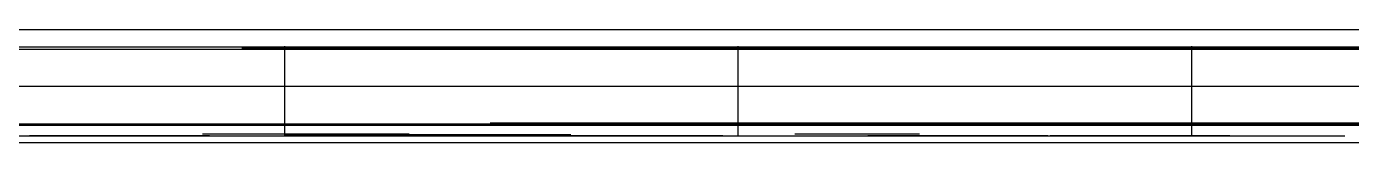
# Model space of a CAD drawing. Header units: metres. Extents: x 38 to 12325, y 28 to 132.
# Drawn here: x 1642 to 2863, y 28 to 132 of the extents above; entities that cross this region are included whole.
import ezdxf

# ---------------------------------------------------------------- set-up
doc = ezdxf.new("R2010")
doc.units = ezdxf.units.M
for name, color, linetype in [('RBAR-T10-H', 2, 'Continuous'), ('RBAR-T12-C', 3, 'Continuous'), ('RBAR-T12-C2', 3, 'Continuous'), ('RBAR-T12-D', 3, 'Continuous'), ('RBAR-T16-E', 4, 'Continuous'), ('RBAR-T16-F', 4, 'Continuous'), ('RBAR-T20-I', 5, 'Continuous'), ('RBAR-T20-I1', 5, 'Continuous'), ('RBAR-T8-A', 1, 'Continuous'), ('RBAR-T8-A1', 1, 'Continuous'), ('RBAR-T8-B', 1, 'Continuous'), ('RBAR-T8-B1', 1, 'Continuous'), ('RBAR-T8-G', 1, 'Continuous')]:
    doc.layers.add(name, color=color, linetype=linetype)

msp = doc.modelspace()

# ---------------------------------------------------------------- linework, layer by layer
at = {"layer": 'RBAR-T10-H'}
for points in [[(2143.5, 35, 1512.2), (2143.5, 35, 1800.6), (2143.1, 35, 1804.5), (2142, 35, 1808.2), (2140.2, 35, 1811.7), (2137.7, 35, 1814.7), (2134.7, 35, 1817.1), (2131.2, 35, 1819), (2127.5, 35, 1820.1), (2123.6, 35, 1820.5), (1899.9, 35, 1820.5), (1896, 35, 1820.1), (1892.3, 35, 1819), (1888.8, 35, 1817.1), (1885.8, 35, 1814.7), (1883.4, 35, 1811.7), (1881.5, 35, 1808.2), (1880.4, 35, 1804.5), (1880, 35, 1800.6), (1880, 35, 1129.4), (1880.4, 35, 1125.5), (1881.5, 35, 1121.8), (1883.4, 35, 1118.3), (1885.8, 35, 1115.3), (1888.8, 35, 1112.9), (1892.3, 35, 1111), (1896, 35, 1109.9), (1899.9, 35, 1109.5), (2103.7, 35, 1109.5), (2107.6, 35, 1109.9), (2111.3, 35, 1111), (2114.8, 35, 1112.9), (2117.8, 35, 1115.3), (2120.3, 35, 1118.3), (2122.1, 35, 1121.8), (2123.2, 35, 1125.5), (2123.6, 35, 1129.4), (2123.6, 35, 1467.5)], [(2143.5, 35, 2586.7), (2143.5, 35, 2875.1), (2143.1, 35, 2879), (2142, 35, 2882.7), (2140.2, 35, 2886.2), (2137.7, 35, 2889.2), (2134.7, 35, 2891.6), (2131.2, 35, 2893.5), (2127.5, 35, 2894.6), (2123.6, 35, 2895), (1899.9, 35, 2895), (1896, 35, 2894.6), (1892.3, 35, 2893.5), (1888.8, 35, 2891.6), (1885.8, 35, 2889.2), (1883.4, 35, 2886.2), (1881.5, 35, 2882.7), (1880.4, 35, 2879), (1880, 35, 2875.1), (1880, 35, 2203.9), (1880.4, 35, 2200), (1881.5, 35, 2196.3), (1883.4, 35, 2192.9), (1885.8, 35, 2189.8), (1888.8, 35, 2187.4), (1892.3, 35, 2185.5), (1896, 35, 2184.4), (1899.9, 35, 2184), (2103.7, 35, 2184), (2107.6, 35, 2184.4), (2111.3, 35, 2185.5), (2114.8, 35, 2187.4), (2117.8, 35, 2189.8), (2120.3, 35, 2192.9), (2122.1, 35, 2196.3), (2123.2, 35, 2200), (2123.6, 35, 2203.9), (2123.6, 35, 2542)]]:
    msp.add_polyline3d(points, dxfattribs=at)
at = {"layer": 'RBAR-T12-C'}
msp.add_polyline3d([(1960, 36, 2494.8), (1960, 36, 2919.8)], dxfattribs=at)
at = {"layer": 'RBAR-T12-C2'}
for points in [[(53.2, 114.1, 274.7), (8853.2, 114.1, 274.7)], [(89.5, 116, 640.9), (8889.5, 116, 640.9)], [(1804.3, 116, 1007.2), (10604.3, 116, 1007.2)], [(1840.5, 114.8, 1373.4), (10640.5, 114.8, 1373.4)], [(53.2, 45.2, 91.6), (8853.2, 45.2, 91.6)], [(89.5, 44, 457.8), (8889.5, 44, 457.8)], [(1804.3, 44, 824.1), (10604.3, 44, 824.1)], [(1840.5, 45.2, 1190.3), (10640.5, 45.2, 1190.3)], [(1960, 44.1, 1556.6), (10760, 44.1, 1556.6)]]:
    msp.add_polyline3d(points, dxfattribs=at)
at = {"layer": 'RBAR-T12-D'}
for points in [[(1804.3, 36, 2326.8), (1804.3, 36, 2905.6), (1804.8, 36, 2910.4), (1806.1, 36, 2915), (1808.4, 36, 2919.2), (1811.4, 36, 2922.9), (1815.1, 36, 2925.9), (1819.3, 36, 2928.1), (1823.9, 36, 2929.5), (1828.7, 36, 2930), (1894.7, 36, 2930), (1899.4, 36, 2929.5), (1904, 36, 2928.1), (1908.2, 36, 2925.9), (1911.9, 36, 2922.9), (1914.9, 36, 2919.2), (1917.2, 36, 2915), (1918.6, 36, 2910.4), (1919, 36, 2905.6), (1919, 36, 2326.8)], [(1880, 36, 1539.2), (1880, 36, 2118), (1880.5, 36, 2122.8), (1881.9, 36, 2127.3), (1884.1, 36, 2131.6), (1887.1, 36, 2135.2), (1890.8, 36, 2138.3), (1895, 36, 2140.5), (1899.6, 36, 2141.9), (1904.4, 36, 2142.4), (1970.4, 36, 2142.4), (1975.1, 36, 2141.9), (1979.7, 36, 2140.5), (1983.9, 36, 2138.3), (1987.6, 36, 2135.2), (1990.6, 36, 2131.6), (1992.9, 36, 2127.3), (1994.3, 36, 2122.8), (1994.7, 36, 2118), (1994.7, 36, 1539.2)], [(1880, 36, 2290.8), (1880, 36, 2869.6), (1880.5, 36, 2874.4), (1881.9, 36, 2879), (1884.1, 36, 2883.2), (1887.1, 36, 2886.9), (1890.8, 36, 2889.9), (1895, 36, 2892.1), (1899.6, 36, 2893.5), (1904.4, 36, 2894), (1970.4, 36, 2894), (1975.1, 36, 2893.5), (1979.7, 36, 2892.1), (1983.9, 36, 2889.9), (1987.6, 36, 2886.9), (1990.6, 36, 2883.2), (1992.9, 36, 2879), (1994.3, 36, 2874.4), (1994.7, 36, 2869.6), (1994.7, 36, 2290.8)], [(2350, 36, 36), (2350, 36, 614.8), (2350.5, 36, 619.5), (2351.9, 36, 624.1), (2354.1, 36, 628.3), (2357.1, 36, 632), (2360.8, 36, 635), (2365, 36, 637.3), (2369.6, 36, 638.7), (2374.4, 36, 639.2), (2440.4, 36, 639.2), (2445.1, 36, 638.7), (2449.7, 36, 637.3), (2453.9, 36, 635), (2457.6, 36, 632), (2460.6, 36, 628.3), (2462.9, 36, 624.1), (2464.3, 36, 619.5), (2464.7, 36, 614.8), (2464.7, 36, 36)], [(2350, 36, 787.6), (2350, 36, 1366.4), (2350.5, 36, 1371.2), (2351.9, 36, 1375.7), (2354.1, 36, 1379.9), (2357.1, 36, 1383.6), (2360.8, 36, 1386.7), (2365, 36, 1388.9), (2369.6, 36, 1390.3), (2374.4, 36, 1390.8), (2440.4, 36, 1390.8), (2445.1, 36, 1390.3), (2449.7, 36, 1388.9), (2453.9, 36, 1386.7), (2457.6, 36, 1383.6), (2460.6, 36, 1379.9), (2462.9, 36, 1375.7), (2464.3, 36, 1371.2), (2464.7, 36, 1366.4), (2464.7, 36, 787.6)]]:
    msp.add_polyline3d(points, dxfattribs=at)
at = {"layer": 'RBAR-T16-E'}
for points in [[(38, 132, 1098.8), (8838, 132, 1098.8)], [(193, 80, 1831.2), (8993, 80, 1831.2)], [(2069.2, 46, 2563.8), (10869.2, 46, 2563.8)], [(38, 28, 366.2), (8838, 28, 366.2)]]:
    msp.add_polyline3d(points, dxfattribs=at)
at = {"layer": 'RBAR-T16-F'}
for points in [[(2069.2, 114, 38), (2069.2, 114, 797.9), (2069.8, 114, 804.1), (2071.6, 114, 810.1), (2074.6, 114, 815.6), (2078.6, 114, 820.5), (2083.4, 114, 824.5), (2089, 114, 827.4), (2095, 114, 829.2), (2101.2, 114, 829.9), (2581.1, 114, 829.9), (2587.4, 114, 829.2), (2593.4, 114, 827.4), (2598.9, 114, 824.5), (2603.7, 114, 820.5), (2607.7, 114, 815.6), (2610.7, 114, 810.1), (2612.5, 114, 804.1), (2613.1, 114, 797.9), (2613.1, 114, 38)], [(2118.7, 114, 1069.1), (2118.7, 114, 1828.9), (2119.3, 114, 1835.2), (2121.1, 114, 1841.2), (2124.1, 114, 1846.7), (2128.1, 114, 1851.6), (2132.9, 114, 1855.5), (2138.5, 114, 1858.5), (2144.5, 114, 1860.3), (2150.7, 114, 1860.9), (2630.6, 114, 1860.9), (2636.9, 114, 1860.3), (2642.9, 114, 1858.5), (2648.4, 114, 1855.5), (2653.2, 114, 1851.6), (2657.2, 114, 1846.7), (2660.2, 114, 1841.2), (2662, 114, 1835.2), (2662.6, 114, 1828.9), (2662.6, 114, 1069.1)], [(2118.7, 46, 38), (2118.7, 46, 797.9), (2119.3, 46, 804.1), (2121.1, 46, 810.1), (2124.1, 46, 815.6), (2128.1, 46, 820.5), (2132.9, 46, 824.5), (2138.5, 46, 827.4), (2144.5, 46, 829.2), (2150.7, 46, 829.9), (2630.6, 46, 829.9), (2636.9, 46, 829.2), (2642.9, 46, 827.4), (2648.4, 46, 824.5), (2653.2, 46, 820.5), (2657.2, 46, 815.6), (2660.2, 46, 810.1), (2662, 46, 804.1), (2662.6, 46, 797.9), (2662.6, 46, 38)]]:
    msp.add_polyline3d(points, dxfattribs=at)
at = {"layer": 'RBAR-T20-I'}
msp.add_polyline3d([(40, 28, 1615.6), (1170.6, 28, 1615.6), (1177.7, 28, 1615.2), (1184.7, 28, 1614.1), (1191.6, 28, 1612.3), (1648.6, 28, 1468.2), (1655.5, 28, 1466.4), (1662.6, 28, 1465.4), (1669.7, 28, 1465), (9017.2, 28, 1465)], dxfattribs=at)
at = {"layer": 'RBAR-T20-I1'}
msp.add_polyline3d([(40, 132, 1703.2), (1177.2, 132, 1703.2), (1184.3, 132, 1702.9), (1191.4, 132, 1701.8), (1198.3, 132, 1700), (1933.2, 132, 1468.2), (1940.1, 132, 1466.4), (1947.2, 132, 1465.4), (1954.3, 132, 1465), (9803.7, 132, 1465)], dxfattribs=at)
at = {"layer": 'RBAR-T8-A'}
for points in [[(1769.3, 34, 2302.1), (1769.3, 34, 2902.1)], [(1880, 34, 34), (1880, 34, 634)], [(1880, 34, 788), (1880, 34, 1388)], [(1880, 34, 1542), (1880, 34, 2142)], [(1880, 34, 2296), (1880, 34, 2896)], [(2130.7, 34, 34), (2130.7, 34, 634)], [(2130.7, 34, 788), (2130.7, 34, 1388)], [(2130.7, 34, 1542), (2130.7, 34, 2142)], [(2130.7, 34, 2296), (2130.7, 34, 2896)], [(2381.3, 34, 34), (2381.3, 34, 634)], [(2381.3, 34, 788), (2381.3, 34, 1388)], [(2381.3, 34, 1542), (2381.3, 34, 2142)], [(2381.3, 34, 2296), (2381.3, 34, 2896)], [(2632, 34, 34), (2632, 34, 634)], [(2632, 34, 788), (2632, 34, 1388)], [(2632, 34, 1542), (2632, 34, 2142)], [(2632, 34, 2296), (2632, 34, 2896)]]:
    msp.add_polyline3d(points, dxfattribs=at)
at = {"layer": 'RBAR-T8-A1'}
for points in [[(1714, 34, 2247.6), (1714, 34, 2872.6)], [(1880, 34, 34), (1880, 34, 659)], [(1880, 34, 779.7), (1880, 34, 1404.7)], [(1880, 34, 1525.3), (1880, 34, 2150.3)], [(1880, 34, 2271), (1880, 34, 2896)], [(2130.7, 34, 34), (2130.7, 34, 659)], [(2130.7, 34, 779.7), (2130.7, 34, 1404.7)], [(2130.7, 34, 1525.3), (2130.7, 34, 2150.3)], [(2130.7, 34, 2271), (2130.7, 34, 2896)], [(2381.3, 34, 34), (2381.3, 34, 659)], [(2381.3, 34, 779.7), (2381.3, 34, 1404.7)], [(2381.3, 34, 1525.3), (2381.3, 34, 2150.3)], [(2381.3, 34, 2271), (2381.3, 34, 2896)], [(2632, 34, 34), (2632, 34, 659)], [(2632, 34, 779.7), (2632, 34, 1404.7)], [(2632, 34, 1525.3), (2632, 34, 2150.3)], [(2632, 34, 2271), (2632, 34, 2896)]]:
    msp.add_polyline3d(points, dxfattribs=at)
at = {"layer": 'RBAR-T8-B'}
for points in [[(1598, 34, 34), (1598, 34, 409.7), (1598.3, 34, 412.8), (1599.2, 34, 415.8), (1600.7, 34, 418.5), (1602.6, 34, 420.9), (1605, 34, 422.9), (1607.8, 34, 424.4), (1610.7, 34, 425.3), (1613.8, 34, 425.6), (1712.7, 34, 425.6), (1715.8, 34, 425.3), (1718.8, 34, 424.4), (1721.5, 34, 422.9), (1723.9, 34, 420.9), (1725.9, 34, 418.5), (1727.3, 34, 415.8), (1728.2, 34, 412.8), (1728.5, 34, 409.7), (1728.5, 34, 34)], [(1598, 34, 528.1), (1598, 34, 903.8), (1598.3, 34, 906.9), (1599.2, 34, 909.9), (1600.7, 34, 912.6), (1602.6, 34, 915), (1605, 34, 917), (1607.8, 34, 918.5), (1610.7, 34, 919.4), (1613.8, 34, 919.7), (1712.7, 34, 919.7), (1715.8, 34, 919.4), (1718.8, 34, 918.5), (1721.5, 34, 917), (1723.9, 34, 915), (1725.9, 34, 912.6), (1727.3, 34, 909.9), (1728.2, 34, 906.9), (1728.5, 34, 903.8), (1728.5, 34, 528.1)], [(1598, 34, 1022.2), (1598, 34, 1397.9), (1598.3, 34, 1401), (1599.2, 34, 1404), (1600.7, 34, 1406.7), (1602.6, 34, 1409.1), (1605, 34, 1411.1), (1607.8, 34, 1412.5), (1610.7, 34, 1413.4), (1613.8, 34, 1413.7), (1712.7, 34, 1413.7), (1715.8, 34, 1413.4), (1718.8, 34, 1412.5), (1721.5, 34, 1411.1), (1723.9, 34, 1409.1), (1725.9, 34, 1406.7), (1727.3, 34, 1404), (1728.2, 34, 1401), (1728.5, 34, 1397.9), (1728.5, 34, 1022.2)], [(1598, 34, 1516.3), (1598, 34, 1892), (1598.3, 34, 1895.1), (1599.2, 34, 1898.1), (1600.7, 34, 1900.8), (1602.6, 34, 1903.2), (1605, 34, 1905.2), (1607.8, 34, 1906.6), (1610.7, 34, 1907.5), (1613.8, 34, 1907.8), (1712.7, 34, 1907.8), (1715.8, 34, 1907.5), (1718.8, 34, 1906.6), (1721.5, 34, 1905.2), (1723.9, 34, 1903.2), (1725.9, 34, 1900.8), (1727.3, 34, 1898.1), (1728.2, 34, 1895.1), (1728.5, 34, 1892), (1728.5, 34, 1516.3)], [(1682.1, 34, 2010.3), (1682.1, 34, 2386.1), (1682.4, 34, 2389.2), (1683.3, 34, 2392.1), (1684.8, 34, 2394.9), (1686.7, 34, 2397.3), (1689.1, 34, 2399.2), (1691.9, 34, 2400.7), (1694.8, 34, 2401.6), (1697.9, 34, 2401.9), (1796.8, 34, 2401.9), (1799.9, 34, 2401.6), (1802.9, 34, 2400.7), (1805.6, 34, 2399.2), (1808, 34, 2397.3), (1810, 34, 2394.9), (1811.4, 34, 2392.1), (1812.3, 34, 2389.2), (1812.6, 34, 2386.1), (1812.6, 34, 2010.3)], [(1682.1, 34, 2504.4), (1682.1, 34, 2880.2), (1682.4, 34, 2883.3), (1683.3, 34, 2886.2), (1684.8, 34, 2889), (1686.7, 34, 2891.4), (1689.1, 34, 2893.3), (1691.9, 34, 2894.8), (1694.8, 34, 2895.7), (1697.9, 34, 2896), (1796.8, 34, 2896), (1799.9, 34, 2895.7), (1802.9, 34, 2894.8), (1805.6, 34, 2893.3), (1808, 34, 2891.4), (1810, 34, 2889), (1811.4, 34, 2886.2), (1812.3, 34, 2883.3), (1812.6, 34, 2880.2), (1812.6, 34, 2504.4)], [(1786, 34, 34), (1786, 34, 409.7), (1786.3, 34, 412.8), (1787.2, 34, 415.8), (1788.7, 34, 418.5), (1790.6, 34, 420.9), (1793, 34, 422.9), (1795.8, 34, 424.4), (1798.7, 34, 425.3), (1801.8, 34, 425.6), (1900.7, 34, 425.6), (1903.8, 34, 425.3), (1906.8, 34, 424.4), (1909.5, 34, 422.9), (1911.9, 34, 420.9), (1913.9, 34, 418.5), (1915.3, 34, 415.8), (1916.2, 34, 412.8), (1916.5, 34, 409.7), (1916.5, 34, 34)], [(1786, 34, 528.1), (1786, 34, 903.8), (1786.3, 34, 906.9), (1787.2, 34, 909.9), (1788.7, 34, 912.6), (1790.6, 34, 915), (1793, 34, 917), (1795.8, 34, 918.5), (1798.7, 34, 919.4), (1801.8, 34, 919.7), (1900.7, 34, 919.7), (1903.8, 34, 919.4), (1906.8, 34, 918.5), (1909.5, 34, 917), (1911.9, 34, 915), (1913.9, 34, 912.6), (1915.3, 34, 909.9), (1916.2, 34, 906.9), (1916.5, 34, 903.8), (1916.5, 34, 528.1)], [(1786, 34, 1022.2), (1786, 34, 1397.9), (1786.3, 34, 1401), (1787.2, 34, 1404), (1788.7, 34, 1406.7), (1790.6, 34, 1409.1), (1793, 34, 1411.1), (1795.8, 34, 1412.5), (1798.7, 34, 1413.4), (1801.8, 34, 1413.7), (1900.7, 34, 1413.7), (1903.8, 34, 1413.4), (1906.8, 34, 1412.5), (1909.5, 34, 1411.1), (1911.9, 34, 1409.1), (1913.9, 34, 1406.7), (1915.3, 34, 1404), (1916.2, 34, 1401), (1916.5, 34, 1397.9), (1916.5, 34, 1022.2)], [(1786, 34, 1516.3), (1786, 34, 1892), (1786.3, 34, 1895.1), (1787.2, 34, 1898.1), (1788.7, 34, 1900.8), (1790.6, 34, 1903.2), (1793, 34, 1905.2), (1795.8, 34, 1906.6), (1798.7, 34, 1907.5), (1801.8, 34, 1907.8), (1900.7, 34, 1907.8), (1903.8, 34, 1907.5), (1906.8, 34, 1906.6), (1909.5, 34, 1905.2), (1911.9, 34, 1903.2), (1913.9, 34, 1900.8), (1915.3, 34, 1898.1), (1916.2, 34, 1895.1), (1916.5, 34, 1892), (1916.5, 34, 1516.3)], [(1880, 34, 2010.3), (1880, 34, 2386.1), (1880.3, 34, 2389.2), (1881.2, 34, 2392.1), (1882.7, 34, 2394.9), (1884.6, 34, 2397.3), (1887, 34, 2399.2), (1889.8, 34, 2400.7), (1892.7, 34, 2401.6), (1895.8, 34, 2401.9), (1994.7, 34, 2401.9), (1997.8, 34, 2401.6), (2000.8, 34, 2400.7), (2003.5, 34, 2399.2), (2005.9, 34, 2397.3), (2007.9, 34, 2394.9), (2009.3, 34, 2392.1), (2010.2, 34, 2389.2), (2010.5, 34, 2386.1), (2010.5, 34, 2010.3)], [(1880, 34, 2504.4), (1880, 34, 2880.2), (1880.3, 34, 2883.3), (1881.2, 34, 2886.2), (1882.7, 34, 2889), (1884.6, 34, 2891.4), (1887, 34, 2893.3), (1889.8, 34, 2894.8), (1892.7, 34, 2895.7), (1895.8, 34, 2896), (1994.7, 34, 2896), (1997.8, 34, 2895.7), (2000.8, 34, 2894.8), (2003.5, 34, 2893.3), (2005.9, 34, 2891.4), (2007.9, 34, 2889), (2009.3, 34, 2886.2), (2010.2, 34, 2883.3), (2010.5, 34, 2880.2), (2010.5, 34, 2504.4)], [(1974, 34, 34), (1974, 34, 409.7), (1974.3, 34, 412.8), (1975.2, 34, 415.8), (1976.7, 34, 418.5), (1978.6, 34, 420.9), (1981, 34, 422.9), (1983.8, 34, 424.4), (1986.7, 34, 425.3), (1989.8, 34, 425.6), (2088.7, 34, 425.6), (2091.8, 34, 425.3), (2094.8, 34, 424.4), (2097.5, 34, 422.9), (2099.9, 34, 420.9), (2101.9, 34, 418.5), (2103.3, 34, 415.8), (2104.2, 34, 412.8), (2104.5, 34, 409.7), (2104.5, 34, 34)], [(1974, 34, 528.1), (1974, 34, 903.8), (1974.3, 34, 906.9), (1975.2, 34, 909.9), (1976.7, 34, 912.6), (1978.6, 34, 915), (1981, 34, 917), (1983.8, 34, 918.5), (1986.7, 34, 919.4), (1989.8, 34, 919.7), (2088.7, 34, 919.7), (2091.8, 34, 919.4), (2094.8, 34, 918.5), (2097.5, 34, 917), (2099.9, 34, 915), (2101.9, 34, 912.6), (2103.3, 34, 909.9), (2104.2, 34, 906.9), (2104.5, 34, 903.8), (2104.5, 34, 528.1)], [(1974, 34, 1022.2), (1974, 34, 1397.9), (1974.3, 34, 1401), (1975.2, 34, 1404), (1976.7, 34, 1406.7), (1978.6, 34, 1409.1), (1981, 34, 1411.1), (1983.8, 34, 1412.5), (1986.7, 34, 1413.4), (1989.8, 34, 1413.7), (2088.7, 34, 1413.7), (2091.8, 34, 1413.4), (2094.8, 34, 1412.5), (2097.5, 34, 1411.1), (2099.9, 34, 1409.1), (2101.9, 34, 1406.7), (2103.3, 34, 1404), (2104.2, 34, 1401), (2104.5, 34, 1397.9), (2104.5, 34, 1022.2)], [(1974, 34, 1516.3), (1974, 34, 1892), (1974.3, 34, 1895.1), (1975.2, 34, 1898.1), (1976.7, 34, 1900.8), (1978.6, 34, 1903.2), (1981, 34, 1905.2), (1983.8, 34, 1906.6), (1986.7, 34, 1907.5), (1989.8, 34, 1907.8), (2088.7, 34, 1907.8), (2091.8, 34, 1907.5), (2094.8, 34, 1906.6), (2097.5, 34, 1905.2), (2099.9, 34, 1903.2), (2101.9, 34, 1900.8), (2103.3, 34, 1898.1), (2104.2, 34, 1895.1), (2104.5, 34, 1892), (2104.5, 34, 1516.3)], [(2077.9, 34, 2010.3), (2077.9, 34, 2386.1), (2078.2, 34, 2389.2), (2079.1, 34, 2392.1), (2080.6, 34, 2394.9), (2082.5, 34, 2397.3), (2084.9, 34, 2399.2), (2087.7, 34, 2400.7), (2090.6, 34, 2401.6), (2093.7, 34, 2401.9), (2192.6, 34, 2401.9), (2195.7, 34, 2401.6), (2198.7, 34, 2400.7), (2201.4, 34, 2399.2), (2203.8, 34, 2397.3), (2205.8, 34, 2394.9), (2207.2, 34, 2392.1), (2208.1, 34, 2389.2), (2208.4, 34, 2386.1), (2208.4, 34, 2010.3)], [(2077.9, 34, 2504.4), (2077.9, 34, 2880.2), (2078.2, 34, 2883.3), (2079.1, 34, 2886.2), (2080.6, 34, 2889), (2082.5, 34, 2891.4), (2084.9, 34, 2893.3), (2087.7, 34, 2894.8), (2090.6, 34, 2895.7), (2093.7, 34, 2896), (2192.6, 34, 2896), (2195.7, 34, 2895.7), (2198.7, 34, 2894.8), (2201.4, 34, 2893.3), (2203.8, 34, 2891.4), (2205.8, 34, 2889), (2207.2, 34, 2886.2), (2208.1, 34, 2883.3), (2208.4, 34, 2880.2), (2208.4, 34, 2504.4)], [(2162, 34, 34), (2162, 34, 409.7), (2162.3, 34, 412.8), (2163.2, 34, 415.8), (2164.7, 34, 418.5), (2166.6, 34, 420.9), (2169, 34, 422.9), (2171.8, 34, 424.4), (2174.7, 34, 425.3), (2177.8, 34, 425.6), (2276.7, 34, 425.6), (2279.8, 34, 425.3), (2282.8, 34, 424.4), (2285.5, 34, 422.9), (2287.9, 34, 420.9), (2289.9, 34, 418.5), (2291.3, 34, 415.8), (2292.2, 34, 412.8), (2292.5, 34, 409.7), (2292.5, 34, 34)], [(2162, 34, 528.1), (2162, 34, 903.8), (2162.3, 34, 906.9), (2163.2, 34, 909.9), (2164.7, 34, 912.6), (2166.6, 34, 915), (2169, 34, 917), (2171.8, 34, 918.5), (2174.7, 34, 919.4), (2177.8, 34, 919.7), (2276.7, 34, 919.7), (2279.8, 34, 919.4), (2282.8, 34, 918.5), (2285.5, 34, 917), (2287.9, 34, 915), (2289.9, 34, 912.6), (2291.3, 34, 909.9), (2292.2, 34, 906.9), (2292.5, 34, 903.8), (2292.5, 34, 528.1)], [(2162, 34, 1022.2), (2162, 34, 1397.9), (2162.3, 34, 1401), (2163.2, 34, 1404), (2164.7, 34, 1406.7), (2166.6, 34, 1409.1), (2169, 34, 1411.1), (2171.8, 34, 1412.5), (2174.7, 34, 1413.4), (2177.8, 34, 1413.7), (2276.7, 34, 1413.7), (2279.8, 34, 1413.4), (2282.8, 34, 1412.5), (2285.5, 34, 1411.1), (2287.9, 34, 1409.1), (2289.9, 34, 1406.7), (2291.3, 34, 1404), (2292.2, 34, 1401), (2292.5, 34, 1397.9), (2292.5, 34, 1022.2)], [(2162, 34, 1516.3), (2162, 34, 1892), (2162.3, 34, 1895.1), (2163.2, 34, 1898.1), (2164.7, 34, 1900.8), (2166.6, 34, 1903.2), (2169, 34, 1905.2), (2171.8, 34, 1906.6), (2174.7, 34, 1907.5), (2177.8, 34, 1907.8), (2276.7, 34, 1907.8), (2279.8, 34, 1907.5), (2282.8, 34, 1906.6), (2285.5, 34, 1905.2), (2287.9, 34, 1903.2), (2289.9, 34, 1900.8), (2291.3, 34, 1898.1), (2292.2, 34, 1895.1), (2292.5, 34, 1892), (2292.5, 34, 1516.3)], [(2236.1, 34, 2538.4), (2236.1, 34, 2914.2), (2236.4, 34, 2917.3), (2237.3, 34, 2920.2), (2238.7, 34, 2923), (2240.7, 34, 2925.4), (2243.1, 34, 2927.3), (2245.8, 34, 2928.8), (2248.8, 34, 2929.7), (2251.9, 34, 2930), (2350.8, 34, 2930), (2353.8, 34, 2929.7), (2356.8, 34, 2928.8), (2359.5, 34, 2927.3), (2361.9, 34, 2925.4), (2363.9, 34, 2923), (2365.4, 34, 2920.2), (2366.3, 34, 2917.3), (2366.6, 34, 2914.2), (2366.6, 34, 2538.4)], [(2275.8, 34, 2010.3), (2275.8, 34, 2386.1), (2276.1, 34, 2389.2), (2277, 34, 2392.1), (2278.5, 34, 2394.9), (2280.4, 34, 2397.3), (2282.8, 34, 2399.2), (2285.6, 34, 2400.7), (2288.5, 34, 2401.6), (2291.6, 34, 2401.9), (2390.5, 34, 2401.9), (2393.6, 34, 2401.6), (2396.5, 34, 2400.7), (2399.3, 34, 2399.2), (2401.7, 34, 2397.3), (2403.6, 34, 2394.9), (2405.1, 34, 2392.1), (2406, 34, 2389.2), (2406.3, 34, 2386.1), (2406.3, 34, 2010.3)], [(2275.8, 34, 2504.4), (2275.8, 34, 2880.2), (2276.1, 34, 2883.3), (2277, 34, 2886.2), (2278.5, 34, 2889), (2280.4, 34, 2891.4), (2282.8, 34, 2893.3), (2285.6, 34, 2894.8), (2288.5, 34, 2895.7), (2291.6, 34, 2896), (2390.5, 34, 2896), (2393.6, 34, 2895.7), (2396.5, 34, 2894.8), (2399.3, 34, 2893.3), (2401.7, 34, 2891.4), (2403.6, 34, 2889), (2405.1, 34, 2886.2), (2406, 34, 2883.3), (2406.3, 34, 2880.2), (2406.3, 34, 2504.4)], [(2350, 34, 34), (2350, 34, 409.7), (2350.3, 34, 412.8), (2351.2, 34, 415.8), (2352.7, 34, 418.5), (2354.6, 34, 420.9), (2357, 34, 422.9), (2359.8, 34, 424.4), (2362.7, 34, 425.3), (2365.8, 34, 425.6), (2464.7, 34, 425.6), (2467.8, 34, 425.3), (2470.8, 34, 424.4), (2473.5, 34, 422.9), (2475.9, 34, 420.9), (2477.9, 34, 418.5), (2479.3, 34, 415.8), (2480.2, 34, 412.8), (2480.5, 34, 409.7), (2480.5, 34, 34)], [(2350, 34, 528.1), (2350, 34, 903.8), (2350.3, 34, 906.9), (2351.2, 34, 909.9), (2352.7, 34, 912.6), (2354.6, 34, 915), (2357, 34, 917), (2359.8, 34, 918.5), (2362.7, 34, 919.4), (2365.8, 34, 919.7), (2464.7, 34, 919.7), (2467.8, 34, 919.4), (2470.8, 34, 918.5), (2473.5, 34, 917), (2475.9, 34, 915), (2477.9, 34, 912.6), (2479.3, 34, 909.9), (2480.2, 34, 906.9), (2480.5, 34, 903.8), (2480.5, 34, 528.1)], [(2350, 34, 1022.2), (2350, 34, 1397.9), (2350.3, 34, 1401), (2351.2, 34, 1404), (2352.7, 34, 1406.7), (2354.6, 34, 1409.1), (2357, 34, 1411.1), (2359.8, 34, 1412.5), (2362.7, 34, 1413.4), (2365.8, 34, 1413.7), (2464.7, 34, 1413.7), (2467.8, 34, 1413.4), (2470.8, 34, 1412.5), (2473.5, 34, 1411.1), (2475.9, 34, 1409.1), (2477.9, 34, 1406.7), (2479.3, 34, 1404), (2480.2, 34, 1401), (2480.5, 34, 1397.9), (2480.5, 34, 1022.2)], [(2350, 34, 1516.3), (2350, 34, 1892), (2350.3, 34, 1895.1), (2351.2, 34, 1898.1), (2352.7, 34, 1900.8), (2354.6, 34, 1903.2), (2357, 34, 1905.2), (2359.8, 34, 1906.6), (2362.7, 34, 1907.5), (2365.8, 34, 1907.8), (2464.7, 34, 1907.8), (2467.8, 34, 1907.5), (2470.8, 34, 1906.6), (2473.5, 34, 1905.2), (2475.9, 34, 1903.2), (2477.9, 34, 1900.8), (2479.3, 34, 1898.1), (2480.2, 34, 1895.1), (2480.5, 34, 1892), (2480.5, 34, 1516.3)], [(2473.7, 34, 2010.3), (2473.7, 34, 2386.1), (2474, 34, 2389.2), (2474.9, 34, 2392.1), (2476.4, 34, 2394.9), (2478.3, 34, 2397.3), (2480.7, 34, 2399.2), (2483.5, 34, 2400.7), (2486.4, 34, 2401.6), (2489.5, 34, 2401.9), (2588.4, 34, 2401.9), (2591.5, 34, 2401.6), (2594.4, 34, 2400.7), (2597.2, 34, 2399.2), (2599.6, 34, 2397.3), (2601.5, 34, 2394.9), (2603, 34, 2392.1), (2603.9, 34, 2389.2), (2604.2, 34, 2386.1), (2604.2, 34, 2010.3)], [(2473.7, 34, 2504.4), (2473.7, 34, 2880.2), (2474, 34, 2883.3), (2474.9, 34, 2886.2), (2476.4, 34, 2889), (2478.3, 34, 2891.4), (2480.7, 34, 2893.3), (2483.5, 34, 2894.8), (2486.4, 34, 2895.7), (2489.5, 34, 2896), (2588.4, 34, 2896), (2591.5, 34, 2895.7), (2594.4, 34, 2894.8), (2597.2, 34, 2893.3), (2599.6, 34, 2891.4), (2601.5, 34, 2889), (2603, 34, 2886.2), (2603.9, 34, 2883.3), (2604.2, 34, 2880.2), (2604.2, 34, 2504.4)], [(2538, 34, 34), (2538, 34, 409.7), (2538.3, 34, 412.8), (2539.2, 34, 415.8), (2540.7, 34, 418.5), (2542.6, 34, 420.9), (2545, 34, 422.9), (2547.8, 34, 424.4), (2550.7, 34, 425.3), (2553.8, 34, 425.6), (2652.7, 34, 425.6), (2655.8, 34, 425.3), (2658.8, 34, 424.4), (2661.5, 34, 422.9), (2663.9, 34, 420.9), (2665.9, 34, 418.5), (2667.3, 34, 415.8), (2668.2, 34, 412.8), (2668.5, 34, 409.7), (2668.5, 34, 34)], [(2538, 34, 528.1), (2538, 34, 903.8), (2538.3, 34, 906.9), (2539.2, 34, 909.9), (2540.7, 34, 912.6), (2542.6, 34, 915), (2545, 34, 917), (2547.8, 34, 918.5), (2550.7, 34, 919.4), (2553.8, 34, 919.7), (2652.7, 34, 919.7), (2655.8, 34, 919.4), (2658.8, 34, 918.5), (2661.5, 34, 917), (2663.9, 34, 915), (2665.9, 34, 912.6), (2667.3, 34, 909.9), (2668.2, 34, 906.9), (2668.5, 34, 903.8), (2668.5, 34, 528.1)], [(2538, 34, 1022.2), (2538, 34, 1397.9), (2538.3, 34, 1401), (2539.2, 34, 1404), (2540.7, 34, 1406.7), (2542.6, 34, 1409.1), (2545, 34, 1411.1), (2547.8, 34, 1412.5), (2550.7, 34, 1413.4), (2553.8, 34, 1413.7), (2652.7, 34, 1413.7), (2655.8, 34, 1413.4), (2658.8, 34, 1412.5), (2661.5, 34, 1411.1), (2663.9, 34, 1409.1), (2665.9, 34, 1406.7), (2667.3, 34, 1404), (2668.2, 34, 1401), (2668.5, 34, 1397.9), (2668.5, 34, 1022.2)], [(2538, 34, 1516.3), (2538, 34, 1892), (2538.3, 34, 1895.1), (2539.2, 34, 1898.1), (2540.7, 34, 1900.8), (2542.6, 34, 1903.2), (2545, 34, 1905.2), (2547.8, 34, 1906.6), (2550.7, 34, 1907.5), (2553.8, 34, 1907.8), (2652.7, 34, 1907.8), (2655.8, 34, 1907.5), (2658.8, 34, 1906.6), (2661.5, 34, 1905.2), (2663.9, 34, 1903.2), (2665.9, 34, 1900.8), (2667.3, 34, 1898.1), (2668.2, 34, 1895.1), (2668.5, 34, 1892), (2668.5, 34, 1516.3)], [(2671.6, 34, 2010.3), (2671.6, 34, 2386.1), (2671.9, 34, 2389.2), (2672.8, 34, 2392.1), (2674.2, 34, 2394.9), (2676.2, 34, 2397.3), (2678.6, 34, 2399.2), (2681.3, 34, 2400.7), (2684.3, 34, 2401.6), (2687.4, 34, 2401.9), (2786.3, 34, 2401.9), (2789.4, 34, 2401.6), (2792.3, 34, 2400.7), (2795.1, 34, 2399.2), (2797.5, 34, 2397.3), (2799.4, 34, 2394.9), (2800.9, 34, 2392.1), (2801.8, 34, 2389.2), (2802.1, 34, 2386.1), (2802.1, 34, 2010.3)], [(2671.6, 34, 2504.4), (2671.6, 34, 2880.2), (2671.9, 34, 2883.3), (2672.8, 34, 2886.2), (2674.2, 34, 2889), (2676.2, 34, 2891.4), (2678.6, 34, 2893.3), (2681.3, 34, 2894.8), (2684.3, 34, 2895.7), (2687.4, 34, 2896), (2786.3, 34, 2896), (2789.4, 34, 2895.7), (2792.3, 34, 2894.8), (2795.1, 34, 2893.3), (2797.5, 34, 2891.4), (2799.4, 34, 2889), (2800.9, 34, 2886.2), (2801.8, 34, 2883.3), (2802.1, 34, 2880.2), (2802.1, 34, 2504.4)], [(2726, 34, 34), (2726, 34, 409.7), (2726.3, 34, 412.8), (2727.2, 34, 415.8), (2728.7, 34, 418.5), (2730.6, 34, 420.9), (2733, 34, 422.9), (2735.8, 34, 424.4), (2738.7, 34, 425.3), (2741.8, 34, 425.6), (2840.7, 34, 425.6), (2843.8, 34, 425.3), (2846.8, 34, 424.4), (2849.5, 34, 422.9), (2851.9, 34, 420.9), (2853.9, 34, 418.5), (2855.3, 34, 415.8), (2856.2, 34, 412.8), (2856.5, 34, 409.7), (2856.5, 34, 34)], [(2726, 34, 528.1), (2726, 34, 903.8), (2726.3, 34, 906.9), (2727.2, 34, 909.9), (2728.7, 34, 912.6), (2730.6, 34, 915), (2733, 34, 917), (2735.8, 34, 918.5), (2738.7, 34, 919.4), (2741.8, 34, 919.7), (2840.7, 34, 919.7), (2843.8, 34, 919.4), (2846.8, 34, 918.5), (2849.5, 34, 917), (2851.9, 34, 915), (2853.9, 34, 912.6), (2855.3, 34, 909.9), (2856.2, 34, 906.9), (2856.5, 34, 903.8), (2856.5, 34, 528.1)], [(2726, 34, 1022.2), (2726, 34, 1397.9), (2726.3, 34, 1401), (2727.2, 34, 1404), (2728.7, 34, 1406.7), (2730.6, 34, 1409.1), (2733, 34, 1411.1), (2735.8, 34, 1412.5), (2738.7, 34, 1413.4), (2741.8, 34, 1413.7), (2840.7, 34, 1413.7), (2843.8, 34, 1413.4), (2846.8, 34, 1412.5), (2849.5, 34, 1411.1), (2851.9, 34, 1409.1), (2853.9, 34, 1406.7), (2855.3, 34, 1404), (2856.2, 34, 1401), (2856.5, 34, 1397.9), (2856.5, 34, 1022.2)], [(2726, 34, 1516.3), (2726, 34, 1892), (2726.3, 34, 1895.1), (2727.2, 34, 1898.1), (2728.7, 34, 1900.8), (2730.6, 34, 1903.2), (2733, 34, 1905.2), (2735.8, 34, 1906.6), (2738.7, 34, 1907.5), (2741.8, 34, 1907.8), (2840.7, 34, 1907.8), (2843.8, 34, 1907.5), (2846.8, 34, 1906.6), (2849.5, 34, 1905.2), (2851.9, 34, 1903.2), (2853.9, 34, 1900.8), (2855.3, 34, 1898.1), (2856.2, 34, 1895.1), (2856.5, 34, 1892), (2856.5, 34, 1516.3)]]:
    msp.add_polyline3d(points, dxfattribs=at)
at = {"layer": 'RBAR-T8-B1'}
for points in [[(1880, 34, 34), (1880, 34, 458.4), (1880, 34.3, 461.5), (1880, 35.2, 464.6), (1880, 36.7, 467.4), (1880, 38.7, 469.8), (1880, 41.2, 471.8), (1880, 44, 473.3), (1880, 47, 474.2), (1880, 50.2, 474.6), (1880, 100.7, 474.6), (1880, 103.8, 474.2), (1880, 106.9, 473.3), (1880, 109.7, 471.8), (1880, 112.1, 469.8), (1880, 114.1, 467.4), (1880, 115.6, 464.6), (1880, 116.5, 461.5), (1880, 116.9, 458.4), (1880, 116.9, 34)], [(1880, 34, 639.4), (1880, 34, 1063.7), (1880, 34.3, 1066.9), (1880, 35.2, 1069.9), (1880, 36.7, 1072.7), (1880, 38.7, 1075.2), (1880, 41.2, 1077.2), (1880, 44, 1078.7), (1880, 47, 1079.6), (1880, 50.2, 1079.9), (1880, 100.7, 1079.9), (1880, 103.8, 1079.6), (1880, 106.9, 1078.7), (1880, 109.7, 1077.2), (1880, 112.1, 1075.2), (1880, 114.1, 1072.7), (1880, 115.6, 1069.9), (1880, 116.5, 1066.9), (1880, 116.9, 1063.7), (1880, 116.9, 639.4)], [(1880, 34, 1244.7), (1880, 34, 1669.1), (1880, 34.3, 1672.3), (1880, 35.2, 1675.3), (1880, 36.7, 1678.1), (1880, 38.7, 1680.5), (1880, 41.2, 1682.6), (1880, 44, 1684), (1880, 47, 1685), (1880, 50.2, 1685.3), (1880, 100.7, 1685.3), (1880, 103.8, 1685), (1880, 106.9, 1684), (1880, 109.7, 1682.6), (1880, 112.1, 1680.5), (1880, 114.1, 1678.1), (1880, 115.6, 1675.3), (1880, 116.5, 1672.3), (1880, 116.9, 1669.1), (1880, 116.9, 1244.7)], [(1880, 34, 1850.1), (1880, 34, 2274.5), (1880, 34.3, 2277.6), (1880, 35.2, 2280.7), (1880, 36.7, 2283.5), (1880, 38.7, 2285.9), (1880, 41.2, 2287.9), (1880, 44, 2289.4), (1880, 47, 2290.3), (1880, 50.2, 2290.6), (1880, 100.7, 2290.6), (1880, 103.8, 2290.3), (1880, 106.9, 2289.4), (1880, 109.7, 2287.9), (1880, 112.1, 2285.9), (1880, 114.1, 2283.5), (1880, 115.6, 2280.7), (1880, 116.5, 2277.6), (1880, 116.9, 2274.5), (1880, 116.9, 1850.1)], [(1880, 34, 2455.4), (1880, 34, 2879.8), (1880, 34.3, 2883), (1880, 35.2, 2886), (1880, 36.7, 2888.8), (1880, 38.7, 2891.3), (1880, 41.2, 2893.3), (1880, 44, 2894.8), (1880, 47, 2895.7), (1880, 50.2, 2896), (1880, 100.7, 2896), (1880, 103.8, 2895.7), (1880, 106.9, 2894.8), (1880, 109.7, 2893.3), (1880, 112.1, 2891.3), (1880, 114.1, 2888.8), (1880, 115.6, 2886), (1880, 116.5, 2883), (1880, 116.9, 2879.8), (1880, 116.9, 2455.4)], [(2297.8, 34, 34), (2297.8, 34, 458.4), (2297.8, 34.3, 461.5), (2297.8, 35.2, 464.6), (2297.8, 36.7, 467.4), (2297.8, 38.7, 469.8), (2297.8, 41.2, 471.8), (2297.8, 44, 473.3), (2297.8, 47, 474.2), (2297.8, 50.2, 474.6), (2297.8, 100.7, 474.6), (2297.8, 103.8, 474.2), (2297.8, 106.9, 473.3), (2297.8, 109.7, 471.8), (2297.8, 112.1, 469.8), (2297.8, 114.1, 467.4), (2297.8, 115.6, 464.6), (2297.8, 116.5, 461.5), (2297.8, 116.9, 458.4), (2297.8, 116.9, 34)], [(2297.8, 34, 639.4), (2297.8, 34, 1063.7), (2297.8, 34.3, 1066.9), (2297.8, 35.2, 1069.9), (2297.8, 36.7, 1072.7), (2297.8, 38.7, 1075.2), (2297.8, 41.2, 1077.2), (2297.8, 44, 1078.7), (2297.8, 47, 1079.6), (2297.8, 50.2, 1079.9), (2297.8, 100.7, 1079.9), (2297.8, 103.8, 1079.6), (2297.8, 106.9, 1078.7), (2297.8, 109.7, 1077.2), (2297.8, 112.1, 1075.2), (2297.8, 114.1, 1072.7), (2297.8, 115.6, 1069.9), (2297.8, 116.5, 1066.9), (2297.8, 116.9, 1063.7), (2297.8, 116.9, 639.4)], [(2297.8, 34, 1244.7), (2297.8, 34, 1669.1), (2297.8, 34.3, 1672.3), (2297.8, 35.2, 1675.3), (2297.8, 36.7, 1678.1), (2297.8, 38.7, 1680.5), (2297.8, 41.2, 1682.6), (2297.8, 44, 1684), (2297.8, 47, 1685), (2297.8, 50.2, 1685.3), (2297.8, 100.7, 1685.3), (2297.8, 103.8, 1685), (2297.8, 106.9, 1684), (2297.8, 109.7, 1682.6), (2297.8, 112.1, 1680.5), (2297.8, 114.1, 1678.1), (2297.8, 115.6, 1675.3), (2297.8, 116.5, 1672.3), (2297.8, 116.9, 1669.1), (2297.8, 116.9, 1244.7)], [(2297.8, 34, 1850.1), (2297.8, 34, 2274.5), (2297.8, 34.3, 2277.6), (2297.8, 35.2, 2280.7), (2297.8, 36.7, 2283.5), (2297.8, 38.7, 2285.9), (2297.8, 41.2, 2287.9), (2297.8, 44, 2289.4), (2297.8, 47, 2290.3), (2297.8, 50.2, 2290.6), (2297.8, 100.7, 2290.6), (2297.8, 103.8, 2290.3), (2297.8, 106.9, 2289.4), (2297.8, 109.7, 2287.9), (2297.8, 112.1, 2285.9), (2297.8, 114.1, 2283.5), (2297.8, 115.6, 2280.7), (2297.8, 116.5, 2277.6), (2297.8, 116.9, 2274.5), (2297.8, 116.9, 1850.1)], [(2297.8, 34, 2455.4), (2297.8, 34, 2879.8), (2297.8, 34.3, 2883), (2297.8, 35.2, 2886), (2297.8, 36.7, 2888.8), (2297.8, 38.7, 2891.3), (2297.8, 41.2, 2893.3), (2297.8, 44, 2894.8), (2297.8, 47, 2895.7), (2297.8, 50.2, 2896), (2297.8, 100.7, 2896), (2297.8, 103.8, 2895.7), (2297.8, 106.9, 2894.8), (2297.8, 109.7, 2893.3), (2297.8, 112.1, 2891.3), (2297.8, 114.1, 2888.8), (2297.8, 115.6, 2886), (2297.8, 116.5, 2883), (2297.8, 116.9, 2879.8), (2297.8, 116.9, 2455.4)], [(2715.6, 34, 34), (2715.6, 34, 458.4), (2715.6, 34.3, 461.5), (2715.6, 35.2, 464.6), (2715.6, 36.7, 467.4), (2715.6, 38.7, 469.8), (2715.6, 41.2, 471.8), (2715.6, 44, 473.3), (2715.6, 47, 474.2), (2715.6, 50.2, 474.6), (2715.6, 100.7, 474.6), (2715.6, 103.8, 474.2), (2715.6, 106.9, 473.3), (2715.6, 109.7, 471.8), (2715.6, 112.1, 469.8), (2715.6, 114.1, 467.4), (2715.6, 115.6, 464.6), (2715.6, 116.5, 461.5), (2715.6, 116.9, 458.4), (2715.6, 116.9, 34)], [(2715.6, 34, 639.4), (2715.6, 34, 1063.7), (2715.6, 34.3, 1066.9), (2715.6, 35.2, 1069.9), (2715.6, 36.7, 1072.7), (2715.6, 38.7, 1075.2), (2715.6, 41.2, 1077.2), (2715.6, 44, 1078.7), (2715.6, 47, 1079.6), (2715.6, 50.2, 1079.9), (2715.6, 100.7, 1079.9), (2715.6, 103.8, 1079.6), (2715.6, 106.9, 1078.7), (2715.6, 109.7, 1077.2), (2715.6, 112.1, 1075.2), (2715.6, 114.1, 1072.7), (2715.6, 115.6, 1069.9), (2715.6, 116.5, 1066.9), (2715.6, 116.9, 1063.7), (2715.6, 116.9, 639.4)], [(2715.6, 34, 1244.7), (2715.6, 34, 1669.1), (2715.6, 34.3, 1672.3), (2715.6, 35.2, 1675.3), (2715.6, 36.7, 1678.1), (2715.6, 38.7, 1680.5), (2715.6, 41.2, 1682.6), (2715.6, 44, 1684), (2715.6, 47, 1685), (2715.6, 50.2, 1685.3), (2715.6, 100.7, 1685.3), (2715.6, 103.8, 1685), (2715.6, 106.9, 1684), (2715.6, 109.7, 1682.6), (2715.6, 112.1, 1680.5), (2715.6, 114.1, 1678.1), (2715.6, 115.6, 1675.3), (2715.6, 116.5, 1672.3), (2715.6, 116.9, 1669.1), (2715.6, 116.9, 1244.7)], [(2715.6, 34, 1850.1), (2715.6, 34, 2274.5), (2715.6, 34.3, 2277.6), (2715.6, 35.2, 2280.7), (2715.6, 36.7, 2283.5), (2715.6, 38.7, 2285.9), (2715.6, 41.2, 2287.9), (2715.6, 44, 2289.4), (2715.6, 47, 2290.3), (2715.6, 50.2, 2290.6), (2715.6, 100.7, 2290.6), (2715.6, 103.8, 2290.3), (2715.6, 106.9, 2289.4), (2715.6, 109.7, 2287.9), (2715.6, 112.1, 2285.9), (2715.6, 114.1, 2283.5), (2715.6, 115.6, 2280.7), (2715.6, 116.5, 2277.6), (2715.6, 116.9, 2274.5), (2715.6, 116.9, 1850.1)], [(2715.6, 34, 2455.4), (2715.6, 34, 2879.8), (2715.6, 34.3, 2883), (2715.6, 35.2, 2886), (2715.6, 36.7, 2888.8), (2715.6, 38.7, 2891.3), (2715.6, 41.2, 2893.3), (2715.6, 44, 2894.8), (2715.6, 47, 2895.7), (2715.6, 50.2, 2896), (2715.6, 100.7, 2896), (2715.6, 103.8, 2895.7), (2715.6, 106.9, 2894.8), (2715.6, 109.7, 2893.3), (2715.6, 112.1, 2891.3), (2715.6, 114.1, 2888.8), (2715.6, 115.6, 2886), (2715.6, 116.5, 2883), (2715.6, 116.9, 2879.8), (2715.6, 116.9, 2455.4)]]:
    msp.add_polyline3d(points, dxfattribs=at)
at = {"layer": 'RBAR-T8-G'}
for points in [[(1810.7, 34, 347), (1810.7, 34, 418.6), (1810.4, 34, 421.8), (1809.5, 34, 424.9), (1808, 34, 427.7), (1805.9, 34, 430.2), (1803.4, 34, 432.2), (1800.6, 34, 433.7), (1797.5, 34, 434.7), (1794.3, 34, 435), (1661.4, 34, 435), (1658.2, 34, 434.7), (1655.1, 34, 433.7), (1652.3, 34, 432.2), (1649.8, 34, 430.2), (1647.8, 34, 427.7), (1646.2, 34, 424.9), (1645.3, 34, 421.8), (1645, 34, 418.6), (1645, 34, 50.4), (1645.3, 34, 47.2), (1646.2, 34, 44.1), (1647.8, 34, 41.3), (1649.8, 34, 38.8), (1652.3, 34, 36.8), (1655.1, 34, 35.2), (1658.2, 34, 34.3), (1661.4, 34, 34), (1768.8, 34, 34), (1772, 34, 34.3), (1775, 34, 35.2), (1777.9, 34, 36.8), (1780.3, 34, 38.8), (1782.4, 34, 41.3), (1783.9, 34, 44.1), (1784.8, 34, 47.2), (1785.1, 34, 50.4), (1785.1, 34, 367.5)], [(1810.7, 34, 839.2), (1810.7, 34, 910.8), (1810.4, 34, 914), (1809.5, 34, 917.1), (1808, 34, 919.9), (1805.9, 34, 922.4), (1803.4, 34, 924.4), (1800.6, 34, 925.9), (1797.5, 34, 926.9), (1794.3, 34, 927.2), (1661.4, 34, 927.2), (1658.2, 34, 926.9), (1655.1, 34, 925.9), (1652.3, 34, 924.4), (1649.8, 34, 922.4), (1647.8, 34, 919.9), (1646.2, 34, 917.1), (1645.3, 34, 914), (1645, 34, 910.8), (1645, 34, 542.6), (1645.3, 34, 539.4), (1646.2, 34, 536.3), (1647.8, 34, 533.5), (1649.8, 34, 531), (1652.3, 34, 529), (1655.1, 34, 527.5), (1658.2, 34, 526.5), (1661.4, 34, 526.2), (1768.8, 34, 526.2), (1772, 34, 526.5), (1775, 34, 527.5), (1777.9, 34, 529), (1780.3, 34, 531), (1782.4, 34, 533.5), (1783.9, 34, 536.3), (1784.8, 34, 539.4), (1785.1, 34, 542.6), (1785.1, 34, 859.7)], [(1810.7, 34, 1331.4), (1810.7, 34, 1403), (1810.4, 34, 1406.2), (1809.5, 34, 1409.3), (1808, 34, 1412.1), (1805.9, 34, 1414.6), (1803.4, 34, 1416.6), (1800.6, 34, 1418.1), (1797.5, 34, 1419.1), (1794.3, 34, 1419.4), (1661.4, 34, 1419.4), (1658.2, 34, 1419.1), (1655.1, 34, 1418.1), (1652.3, 34, 1416.6), (1649.8, 34, 1414.6), (1647.8, 34, 1412.1), (1646.2, 34, 1409.3), (1645.3, 34, 1406.2), (1645, 34, 1403), (1645, 34, 1034.8), (1645.3, 34, 1031.6), (1646.2, 34, 1028.5), (1647.8, 34, 1025.7), (1649.8, 34, 1023.2), (1652.3, 34, 1021.2), (1655.1, 34, 1019.7), (1658.2, 34, 1018.7), (1661.4, 34, 1018.4), (1768.8, 34, 1018.4), (1772, 34, 1018.7), (1775, 34, 1019.7), (1777.9, 34, 1021.2), (1780.3, 34, 1023.2), (1782.4, 34, 1025.7), (1783.9, 34, 1028.5), (1784.8, 34, 1031.6), (1785.1, 34, 1034.8), (1785.1, 34, 1351.9)], [(2045.7, 34, 1823.6), (2045.7, 34, 1895.2), (2045.4, 34, 1898.4), (2044.5, 34, 1901.5), (2043, 34, 1904.3), (2040.9, 34, 1906.8), (2038.4, 34, 1908.8), (2035.6, 34, 1910.3), (2032.5, 34, 1911.3), (2029.3, 34, 1911.6), (1896.4, 34, 1911.6), (1893.2, 34, 1911.3), (1890.1, 34, 1910.3), (1887.3, 34, 1908.8), (1884.8, 34, 1906.8), (1882.8, 34, 1904.3), (1881.2, 34, 1901.5), (1880.3, 34, 1898.4), (1880, 34, 1895.2), (1880, 34, 1527), (1880.3, 34, 1523.8), (1881.2, 34, 1520.7), (1882.8, 34, 1517.9), (1884.8, 34, 1515.4), (1887.3, 34, 1513.4), (1890.1, 34, 1511.9), (1893.2, 34, 1510.9), (1896.4, 34, 1510.6), (2003.8, 34, 1510.6), (2007, 34, 1510.9), (2010, 34, 1511.9), (2012.9, 34, 1513.4), (2015.3, 34, 1515.4), (2017.4, 34, 1517.9), (2018.9, 34, 1520.7), (2019.8, 34, 1523.8), (2020.1, 34, 1527), (2020.1, 34, 1844.1)], [(2045.7, 34, 2315.8), (2045.7, 34, 2387.4), (2045.4, 34, 2390.6), (2044.5, 34, 2393.7), (2043, 34, 2396.5), (2040.9, 34, 2399), (2038.4, 34, 2401), (2035.6, 34, 2402.5), (2032.5, 34, 2403.5), (2029.3, 34, 2403.8), (1896.4, 34, 2403.8), (1893.2, 34, 2403.5), (1890.1, 34, 2402.5), (1887.3, 34, 2401), (1884.8, 34, 2399), (1882.8, 34, 2396.5), (1881.2, 34, 2393.7), (1880.3, 34, 2390.6), (1880, 34, 2387.4), (1880, 34, 2019.2), (1880.3, 34, 2016), (1881.2, 34, 2012.9), (1882.8, 34, 2010.1), (1884.8, 34, 2007.6), (1887.3, 34, 2005.6), (1890.1, 34, 2004.1), (1893.2, 34, 2003.1), (1896.4, 34, 2002.8), (2003.8, 34, 2002.8), (2007, 34, 2003.1), (2010, 34, 2004.1), (2012.9, 34, 2005.6), (2015.3, 34, 2007.6), (2017.4, 34, 2010.1), (2018.9, 34, 2012.9), (2019.8, 34, 2016), (2020.1, 34, 2019.2), (2020.1, 34, 2336.3)], [(2045.7, 34, 2808), (2045.7, 34, 2879.6), (2045.4, 34, 2882.8), (2044.5, 34, 2885.9), (2043, 34, 2888.7), (2040.9, 34, 2891.2), (2038.4, 34, 2893.2), (2035.6, 34, 2894.8), (2032.5, 34, 2895.7), (2029.3, 34, 2896), (1896.4, 34, 2896), (1893.2, 34, 2895.7), (1890.1, 34, 2894.8), (1887.3, 34, 2893.2), (1884.8, 34, 2891.2), (1882.8, 34, 2888.7), (1881.2, 34, 2885.9), (1880.3, 34, 2882.8), (1880, 34, 2879.6), (1880, 34, 2511.4), (1880.3, 34, 2508.2), (1881.2, 34, 2505.1), (1882.8, 34, 2502.3), (1884.8, 34, 2499.8), (1887.3, 34, 2497.8), (1890.1, 34, 2496.3), (1893.2, 34, 2495.3), (1896.4, 34, 2495), (2003.8, 34, 2495), (2007, 34, 2495.3), (2010, 34, 2496.3), (2012.9, 34, 2497.8), (2015.3, 34, 2499.8), (2017.4, 34, 2502.3), (2018.9, 34, 2505.1), (2019.8, 34, 2508.2), (2020.1, 34, 2511.4), (2020.1, 34, 2828.5)], [(2280.7, 34, 347), (2280.7, 34, 418.6), (2280.4, 34, 421.8), (2279.5, 34, 424.9), (2278, 34, 427.7), (2275.9, 34, 430.2), (2273.4, 34, 432.2), (2270.6, 34, 433.7), (2267.5, 34, 434.7), (2264.3, 34, 435), (2131.4, 34, 435), (2128.2, 34, 434.7), (2125.1, 34, 433.7), (2122.3, 34, 432.2), (2119.8, 34, 430.2), (2117.8, 34, 427.7), (2116.2, 34, 424.9), (2115.3, 34, 421.8), (2115, 34, 418.6), (2115, 34, 50.4), (2115.3, 34, 47.2), (2116.2, 34, 44.1), (2117.8, 34, 41.3), (2119.8, 34, 38.8), (2122.3, 34, 36.8), (2125.1, 34, 35.2), (2128.2, 34, 34.3), (2131.4, 34, 34), (2238.8, 34, 34), (2242, 34, 34.3), (2245, 34, 35.2), (2247.9, 34, 36.8), (2250.3, 34, 38.8), (2252.4, 34, 41.3), (2253.9, 34, 44.1), (2254.8, 34, 47.2), (2255.1, 34, 50.4), (2255.1, 34, 367.5)], [(2280.7, 34, 839.2), (2280.7, 34, 910.8), (2280.4, 34, 914), (2279.5, 34, 917.1), (2278, 34, 919.9), (2275.9, 34, 922.4), (2273.4, 34, 924.4), (2270.6, 34, 925.9), (2267.5, 34, 926.9), (2264.3, 34, 927.2), (2131.4, 34, 927.2), (2128.2, 34, 926.9), (2125.1, 34, 925.9), (2122.3, 34, 924.4), (2119.8, 34, 922.4), (2117.8, 34, 919.9), (2116.2, 34, 917.1), (2115.3, 34, 914), (2115, 34, 910.8), (2115, 34, 542.6), (2115.3, 34, 539.4), (2116.2, 34, 536.3), (2117.8, 34, 533.5), (2119.8, 34, 531), (2122.3, 34, 529), (2125.1, 34, 527.5), (2128.2, 34, 526.5), (2131.4, 34, 526.2), (2238.8, 34, 526.2), (2242, 34, 526.5), (2245, 34, 527.5), (2247.9, 34, 529), (2250.3, 34, 531), (2252.4, 34, 533.5), (2253.9, 34, 536.3), (2254.8, 34, 539.4), (2255.1, 34, 542.6), (2255.1, 34, 859.7)], [(2280.7, 34, 1331.4), (2280.7, 34, 1403), (2280.4, 34, 1406.2), (2279.5, 34, 1409.3), (2278, 34, 1412.1), (2275.9, 34, 1414.6), (2273.4, 34, 1416.6), (2270.6, 34, 1418.1), (2267.5, 34, 1419.1), (2264.3, 34, 1419.4), (2131.4, 34, 1419.4), (2128.2, 34, 1419.1), (2125.1, 34, 1418.1), (2122.3, 34, 1416.6), (2119.8, 34, 1414.6), (2117.8, 34, 1412.1), (2116.2, 34, 1409.3), (2115.3, 34, 1406.2), (2115, 34, 1403), (2115, 34, 1034.8), (2115.3, 34, 1031.6), (2116.2, 34, 1028.5), (2117.8, 34, 1025.7), (2119.8, 34, 1023.2), (2122.3, 34, 1021.2), (2125.1, 34, 1019.7), (2128.2, 34, 1018.7), (2131.4, 34, 1018.4), (2238.8, 34, 1018.4), (2242, 34, 1018.7), (2245, 34, 1019.7), (2247.9, 34, 1021.2), (2250.3, 34, 1023.2), (2252.4, 34, 1025.7), (2253.9, 34, 1028.5), (2254.8, 34, 1031.6), (2255.1, 34, 1034.8), (2255.1, 34, 1351.9)], [(2283.7, 34, 2423), (2283.7, 34, 2494.6), (2283.4, 34, 2497.8), (2282.5, 34, 2500.9), (2281, 34, 2503.7), (2278.9, 34, 2506.2), (2276.5, 34, 2508.2), (2273.6, 34, 2509.7), (2270.6, 34, 2510.7), (2267.4, 34, 2511), (2134.4, 34, 2511), (2131.2, 34, 2510.7), (2128.1, 34, 2509.7), (2125.3, 34, 2508.2), (2122.8, 34, 2506.2), (2120.8, 34, 2503.7), (2119.3, 34, 2500.9), (2118.3, 34, 2497.8), (2118, 34, 2494.6), (2118, 34, 2126.4), (2118.3, 34, 2123.2), (2119.3, 34, 2120.1), (2120.8, 34, 2117.3), (2122.8, 34, 2114.8), (2125.3, 34, 2112.8), (2128.1, 34, 2111.2), (2131.2, 34, 2110.3), (2134.4, 34, 2110), (2241.8, 34, 2110), (2245, 34, 2110.3), (2248.1, 34, 2111.2), (2250.9, 34, 2112.8), (2253.4, 34, 2114.8), (2255.4, 34, 2117.3), (2256.9, 34, 2120.1), (2257.9, 34, 2123.2), (2258.2, 34, 2126.4), (2258.2, 34, 2443.5)], [(2582.9, 34, 1823.6), (2582.9, 34, 1895.2), (2582.5, 34, 1898.4), (2581.6, 34, 1901.5), (2580.1, 34, 1904.3), (2578.1, 34, 1906.8), (2575.6, 34, 1908.8), (2572.8, 34, 1910.3), (2569.7, 34, 1911.3), (2566.5, 34, 1911.6), (2433.5, 34, 1911.6), (2430.3, 34, 1911.3), (2427.2, 34, 1910.3), (2424.4, 34, 1908.8), (2421.9, 34, 1906.8), (2419.9, 34, 1904.3), (2418.4, 34, 1901.5), (2417.5, 34, 1898.4), (2417.1, 34, 1895.2), (2417.1, 34, 1527), (2417.5, 34, 1523.8), (2418.4, 34, 1520.7), (2419.9, 34, 1517.9), (2421.9, 34, 1515.4), (2424.4, 34, 1513.4), (2427.2, 34, 1511.9), (2430.3, 34, 1510.9), (2433.5, 34, 1510.6), (2540.9, 34, 1510.6), (2544.1, 34, 1510.9), (2547.2, 34, 1511.9), (2550, 34, 1513.4), (2552.5, 34, 1515.4), (2554.5, 34, 1517.9), (2556, 34, 1520.7), (2557, 34, 1523.8), (2557.3, 34, 1527), (2557.3, 34, 1844.1)], [(2582.9, 34, 2315.8), (2582.9, 34, 2387.4), (2582.5, 34, 2390.6), (2581.6, 34, 2393.7), (2580.1, 34, 2396.5), (2578.1, 34, 2399), (2575.6, 34, 2401), (2572.8, 34, 2402.5), (2569.7, 34, 2403.5), (2566.5, 34, 2403.8), (2433.5, 34, 2403.8), (2430.3, 34, 2403.5), (2427.2, 34, 2402.5), (2424.4, 34, 2401), (2421.9, 34, 2399), (2419.9, 34, 2396.5), (2418.4, 34, 2393.7), (2417.5, 34, 2390.6), (2417.1, 34, 2387.4), (2417.1, 34, 2019.2), (2417.5, 34, 2016), (2418.4, 34, 2012.9), (2419.9, 34, 2010.1), (2421.9, 34, 2007.6), (2424.4, 34, 2005.6), (2427.2, 34, 2004.1), (2430.3, 34, 2003.1), (2433.5, 34, 2002.8), (2540.9, 34, 2002.8), (2544.1, 34, 2003.1), (2547.2, 34, 2004.1), (2550, 34, 2005.6), (2552.5, 34, 2007.6), (2554.5, 34, 2010.1), (2556, 34, 2012.9), (2557, 34, 2016), (2557.3, 34, 2019.2), (2557.3, 34, 2336.3)], [(2582.9, 34, 2808), (2582.9, 34, 2879.6), (2582.5, 34, 2882.8), (2581.6, 34, 2885.9), (2580.1, 34, 2888.7), (2578.1, 34, 2891.2), (2575.6, 34, 2893.2), (2572.8, 34, 2894.8), (2569.7, 34, 2895.7), (2566.5, 34, 2896), (2433.5, 34, 2896), (2430.3, 34, 2895.7), (2427.2, 34, 2894.8), (2424.4, 34, 2893.2), (2421.9, 34, 2891.2), (2419.9, 34, 2888.7), (2418.4, 34, 2885.9), (2417.5, 34, 2882.8), (2417.1, 34, 2879.6), (2417.1, 34, 2511.4), (2417.5, 34, 2508.2), (2418.4, 34, 2505.1), (2419.9, 34, 2502.3), (2421.9, 34, 2499.8), (2424.4, 34, 2497.8), (2427.2, 34, 2496.3), (2430.3, 34, 2495.3), (2433.5, 34, 2495), (2540.9, 34, 2495), (2544.1, 34, 2495.3), (2547.2, 34, 2496.3), (2550, 34, 2497.8), (2552.5, 34, 2499.8), (2554.5, 34, 2502.3), (2556, 34, 2505.1), (2557, 34, 2508.2), (2557.3, 34, 2511.4), (2557.3, 34, 2828.5)], [(2750.7, 34, 347), (2750.7, 34, 418.6), (2750.4, 34, 421.8), (2749.5, 34, 424.9), (2748, 34, 427.7), (2745.9, 34, 430.2), (2743.4, 34, 432.2), (2740.6, 34, 433.7), (2737.5, 34, 434.7), (2734.3, 34, 435), (2601.4, 34, 435), (2598.2, 34, 434.7), (2595.1, 34, 433.7), (2592.3, 34, 432.2), (2589.8, 34, 430.2), (2587.8, 34, 427.7), (2586.2, 34, 424.9), (2585.3, 34, 421.8), (2585, 34, 418.6), (2585, 34, 50.4), (2585.3, 34, 47.2), (2586.2, 34, 44.1), (2587.8, 34, 41.3), (2589.8, 34, 38.8), (2592.3, 34, 36.8), (2595.1, 34, 35.2), (2598.2, 34, 34.3), (2601.4, 34, 34), (2708.8, 34, 34), (2712, 34, 34.3), (2715, 34, 35.2), (2717.9, 34, 36.8), (2720.3, 34, 38.8), (2722.4, 34, 41.3), (2723.9, 34, 44.1), (2724.8, 34, 47.2), (2725.1, 34, 50.4), (2725.1, 34, 367.5)], [(2750.7, 34, 839.2), (2750.7, 34, 910.8), (2750.4, 34, 914), (2749.5, 34, 917.1), (2748, 34, 919.9), (2745.9, 34, 922.4), (2743.4, 34, 924.4), (2740.6, 34, 925.9), (2737.5, 34, 926.9), (2734.3, 34, 927.2), (2601.4, 34, 927.2), (2598.2, 34, 926.9), (2595.1, 34, 925.9), (2592.3, 34, 924.4), (2589.8, 34, 922.4), (2587.8, 34, 919.9), (2586.2, 34, 917.1), (2585.3, 34, 914), (2585, 34, 910.8), (2585, 34, 542.6), (2585.3, 34, 539.4), (2586.2, 34, 536.3), (2587.8, 34, 533.5), (2589.8, 34, 531), (2592.3, 34, 529), (2595.1, 34, 527.5), (2598.2, 34, 526.5), (2601.4, 34, 526.2), (2708.8, 34, 526.2), (2712, 34, 526.5), (2715, 34, 527.5), (2717.9, 34, 529), (2720.3, 34, 531), (2722.4, 34, 533.5), (2723.9, 34, 536.3), (2724.8, 34, 539.4), (2725.1, 34, 542.6), (2725.1, 34, 859.7)], [(2750.7, 34, 1331.4), (2750.7, 34, 1403), (2750.4, 34, 1406.2), (2749.5, 34, 1409.3), (2748, 34, 1412.1), (2745.9, 34, 1414.6), (2743.4, 34, 1416.6), (2740.6, 34, 1418.1), (2737.5, 34, 1419.1), (2734.3, 34, 1419.4), (2601.4, 34, 1419.4), (2598.2, 34, 1419.1), (2595.1, 34, 1418.1), (2592.3, 34, 1416.6), (2589.8, 34, 1414.6), (2587.8, 34, 1412.1), (2586.2, 34, 1409.3), (2585.3, 34, 1406.2), (2585, 34, 1403), (2585, 34, 1034.8), (2585.3, 34, 1031.6), (2586.2, 34, 1028.5), (2587.8, 34, 1025.7), (2589.8, 34, 1023.2), (2592.3, 34, 1021.2), (2595.1, 34, 1019.7), (2598.2, 34, 1018.7), (2601.4, 34, 1018.4), (2708.8, 34, 1018.4), (2712, 34, 1018.7), (2715, 34, 1019.7), (2717.9, 34, 1021.2), (2720.3, 34, 1023.2), (2722.4, 34, 1025.7), (2723.9, 34, 1028.5), (2724.8, 34, 1031.6), (2725.1, 34, 1034.8), (2725.1, 34, 1351.9)]]:
    msp.add_polyline3d(points, dxfattribs=at)

doc.saveas('drawing.dxf')
